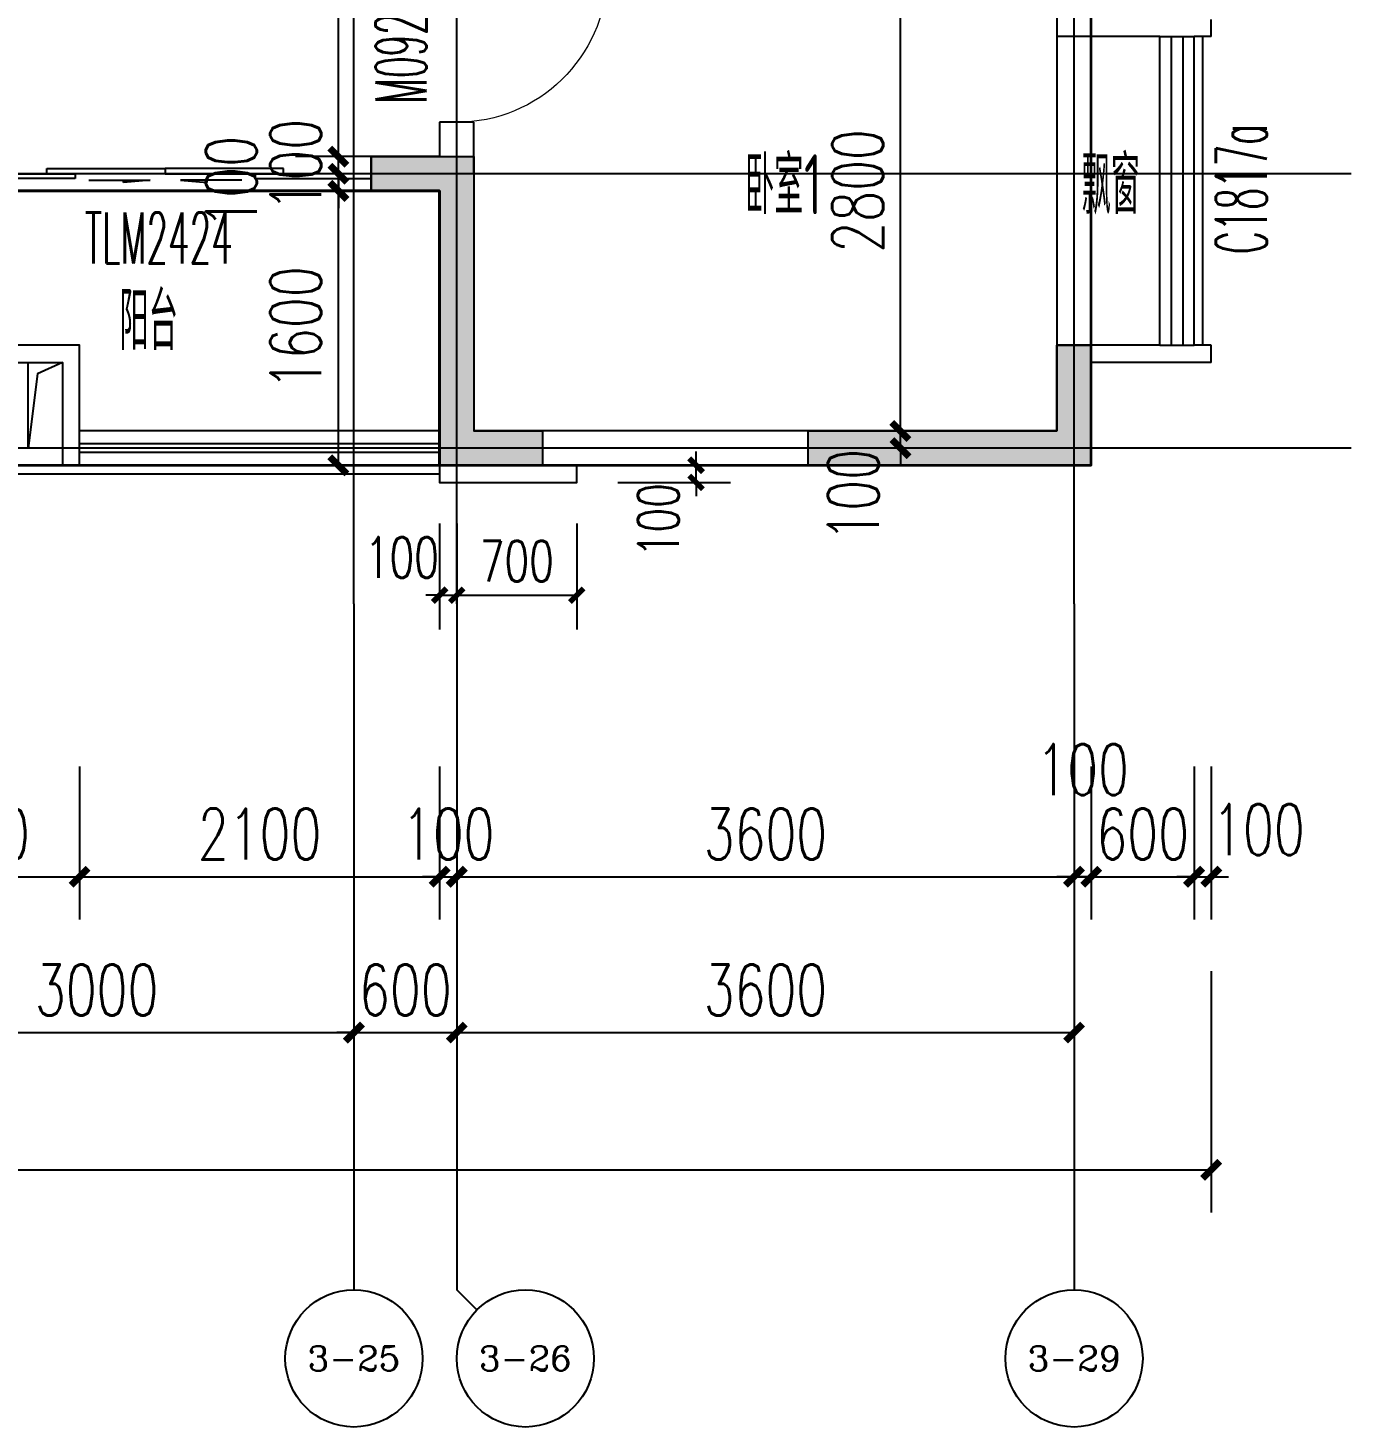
# Model space of a CAD drawing. Extents: x -59851 to 653804, y -249523 to 437614.
# Drawn here: x -2214 to 5501, y -117103 to -108944 of the extents above; entities that cross this region are included whole.
import ezdxf
from ezdxf.enums import TextEntityAlignment as Align

# ---------------------------------------------------------------- set-up
doc = ezdxf.new("R2010")
doc.units = 0
doc.header["$LTSCALE"] = 1000
doc.header["$MEASUREMENT"] = 0
for name, color, linetype, lineweight in [('33计一半面积外廓线', 53, 'Continuous', 35), ('33计全面积外廓线', 21, 'Continuous', 35), ('A-第四道尺寸线(线脚尺寸)', 105, 'Continuous', 5)]:
    doc.layers.add(name, color=color, linetype=linetype, lineweight=lineweight)
for name, color, linetype in [('A-外装饰线脚', 7, 'Continuous'), ('A-洞口', 105, 'Continuous'), ('A-看线', 105, 'Continuous'), ('A-第三道尺寸线', 105, 'Continuous'), ('A-线脚看线', 9, 'Continuous'), ('AE-FLOR', 151, 'Continuous'), ('AXIS', 3, 'Continuous'), ('AXIS_TEXT', 7, 'Continuous'), ('DOTE', 16, 'Continuous'), ('PUB_HATCH', 8, 'Continuous'), ('PUB_TEXT', 7, 'Continuous'), ('WALL', 2, 'Continuous'), ('WINDOW', 4, 'Continuous'), ('WINDOW_TEXT', 7, 'Continuous'), ('剪力墙', 6, 'Continuous'), ('栏杆', 142, 'Continuous')]:
    doc.layers.add(name, color=color, linetype=linetype)
doc.styles.add('_TCH_AXIS', font='COMPLEX', dxfattribs={"bigfont": 'GBCBIG'})
doc.styles.add('_TCH_DIM_T3', font='SIMPLEX.shx', dxfattribs={"width": 0.705882, "bigfont": 'GBCBIG.shx'})
doc.styles.add('_TCH_WINDOW', font='SIMPLEX.shx', dxfattribs={"width": 0.7, "height": 3.5, "bigfont": 'GBCBIG.shx'})
doc.styles.add('COMPLEX', font='COMPLEX')
doc.styles.get("Standard").update_dxf_attribs({"font": 'gbenor.shx', "width": 0.7, "bigfont": 'gbcbig.shx'})
doc.dimstyles.new('_TCH_ARCH&&100', dxfattribs={"dimtxt": 297.5, "dimasz": 100, "dimexe": 250, "dimexo": 300, "dimgap": 100, "dimtad": 1, "dimdec": 0, "dimzin": 0, "dimdsep": 46, "dimtxsty": '_TCH_DIM_T3', "dimblk": 'ARCHTICK', "dimcen": 0.09, "dimclrt": 7, "dimazin": 2, "dimtfac": 1, "dimtdec": 0, "dimtix": 1, "dimtmove": 2, "dimatfit": 3, "dimfxl": 0, "dimtolj": 1, "dimtzin": 0, "dimarcsym": 0})
doc.dimstyles.new('_TCH_ARCH&&80', dxfattribs={"dimtxt": 238, "dimasz": 80, "dimexe": 200, "dimexo": 240, "dimgap": 80, "dimtad": 1, "dimdec": 0, "dimzin": 0, "dimdsep": 46, "dimtxsty": '_TCH_DIM_T3', "dimblk": 'ARCHTICK', "dimcen": 0.09, "dimclrt": 7, "dimazin": 2, "dimtfac": 1, "dimtdec": 0, "dimtix": 1, "dimtmove": 2, "dimatfit": 3, "dimfxl": 0, "dimtolj": 1, "dimtzin": 0, "dimarcsym": 0})

# ---------------------------------------------------------------- blocks, each defined once
blk = doc.blocks.new('18fjlq0329')
at = {"layer": 'PUB_HATCH'}
for points in [[(786.3, -31144.5), (386.3, -31144.5), (186.3, -31144.5), (186.3, -29544.5), (-213.7, -29544.5), (-213.7, -29344.5), (386.3, -29344.5), (386.3, -30944.5), (786.3, -30944.5)], [(3986.3, -30444.5), (3986.3, -31144.5), (2336.3, -31144.5), (2336.3, -30944.5), (3786.3, -30944.5), (3786.3, -30444.5)]]:
    blk.add_hatch(color=256, dxfattribs=at).paths.add_polyline_path(points)
at = {"layer": '剪力墙'}
for points in [[(786.3, -31144.5), (386.3, -31144.5), (186.3, -31144.5), (186.3, -29544.5), (-213.7, -29544.5), (-213.7, -29344.5), (386.3, -29344.5), (386.3, -30944.5), (786.3, -30944.5)], [(3986.3, -30444.5), (3986.3, -31144.5), (2336.3, -31144.5), (2336.3, -30944.5), (3786.3, -30944.5), (3786.3, -30444.5)]]:
    blk.add_lwpolyline(points, close=True, dxfattribs=at)
blk = doc.blocks.new('zhouxianssceng0329')
at = {"layer": 'DOTE'}
for p, q in [((3886.3, 132089.9), (3886.3, 156469.4)), ((-313.7, 132089.9), (-313.7, 144298.2)), ((286.3, 132089.9), (286.3, 140298.2)), ((5501.3, 134598.2), (-44988.6, 134598.2)), ((5501.3, 132998.2), (-44988.6, 132998.2))]:
    blk.add_line(p, q, dxfattribs=at)
blk = doc.blocks.new('$DorLib2D$00000138')
at = {"color": 0, "linetype": 'Continuous'}
for p, q in [((-0.2875, 0), (-0.2875, 0.1538)), ((-0.2875, 0.1538), (0, 0.1538)), ((0, 0.1538), (0, 0)), ((0.2875, 0.1538), (0, 0.1538)), ((0.2875, 0), (0.2875, 0.1538)), ((-0.5, -0.1399), (-0.5, 0)), ((-0.5, 0), (-0.2188, 0)), ((0, 0), (-0.2875, 0)), ((-0.2188, 0), (-0.2188, -0.1399)), ((0, 0), (0.2875, 0)), ((0.2188, 0), (0.2188, -0.1399)), ((0.5, 0), (0.2188, 0)), ((0.5, 0), (0.5, -0.1946)), ((0.5, -0.1399), (0.5, 0)), ((-0.2188, -0.1399), (-0.5, -0.1399)), ((0.2188, -0.1399), (0.5, -0.1399)), ((-0.1857, -0.186), (-0.037, -0.186)), ((-0.037, -0.186), (-0.1019, -0.2583)), ((-0.1019, -0.2583), (-0.1019, -0.186)), ((0.1857, -0.186), (0.037, -0.186)), ((0.037, -0.186), (0.1019, -0.2583)), ((0.1019, -0.2583), (0.1019, -0.186))]:
    blk.add_line(p, q, dxfattribs=at)
blk = doc.blocks.new('$TCHSYS$WIN2D')
for p, q in [((-0.5, 0.5), (0.5, 0.5)), ((-0.5, 0.5), (-0.5, -0.5)), ((0.5, 0.5), (0.5, -0.5)), ((0.5, 0.1667), (-0.5, 0.1667)), ((0.5, -0.1667), (-0.5, -0.1667)), ((-0.5, -0.5), (0.5, -0.5))]:
    blk.add_line(p, q)
blk = doc.blocks.new('$DorLib2D$00000001')
for p, q in [((0.45, 0.975), (0.5, 0.975)), ((0.45, 0), (0.45, 0.975)), ((0.5, 0), (0.5, 0.975)), ((0.5, 0), (0.45, 0))]:
    blk.add_line(p, q)
at = {"lineweight": 13}
blk.add_arc((0.475, 0), 0.975, 91.46928, 180, dxfattribs=at)
blk = doc.blocks.new('_ArchTick')
at = {"color": 0, "linetype": 'ByBlock', "const_width": 0.4}
blk.add_lwpolyline([(-0.5, -0.5), (0.5, 0.5)], dxfattribs=at)
blk = doc.blocks.new('*D780')
at = {"layer": 'A-第三道尺寸线', "color": 0, "lineweight": -2, "transparency": 16777216}
for p, q in [((90662, 165334.8), (90121.7, 165334.8)), ((90371.7, 160734.8), (90371.7, 165334.8)), ((90662, 160734.8), (90121.7, 160734.8))]:
    blk.add_line(p, q, dxfattribs=at)
at = {"layer": 'Defpoints', "color": 0, "transparency": 16777216}
for p in [(90371.7, 165334.8), (90962, 165334.8), (90962, 160734.8)]:
    blk.add_point(p, dxfattribs=at)
at = {"layer": 'A-第三道尺寸线', "color": 0, "lineweight": -2, "transparency": 16777216, "xscale": 100, "yscale": 100, "zscale": 100}
for p, rotation in [((90371.7, 165334.8), 90), ((90371.7, 160734.8), 270)]:
    blk.add_blockref('_ArchTick', p, dxfattribs=dict(at, rotation=rotation))
at = {"layer": 'A-第三道尺寸线', "color": 7, "transparency": 16777216, "insert": (90123, 163034.8), "char_height": 297.5, "attachment_point": 5, "rotation": 90, "style": '_TCH_DIM_T3'}
blk.add_mtext('\\A1;4600', dxfattribs=at)
blk = doc.blocks.new('*D781')
at = {"layer": 'A-第三道尺寸线', "color": 0, "lineweight": -2, "transparency": 16777216}
for p, q in [((90371.7, 160734.8), (90371.7, 160834.8)), ((90662, 160734.8), (90121.7, 160734.8)), ((90371.7, 160634.8), (90371.7, 160734.8)), ((90662, 160634.8), (90121.7, 160634.8)), ((90371.7, 160634.8), (90371.7, 160534.8))]:
    blk.add_line(p, q, dxfattribs=at)
at = {"layer": 'Defpoints', "color": 0, "transparency": 16777216}
for p in [(90371.7, 160734.8), (90962, 160734.8), (90962, 160634.8)]:
    blk.add_point(p, dxfattribs=at)
at = {"layer": 'A-第三道尺寸线', "color": 0, "lineweight": -2, "transparency": 16777216, "xscale": 100, "yscale": 100, "zscale": 100}
for p, rotation in [((90371.7, 160734.8), 270), ((90371.7, 160634.8), 90)]:
    blk.add_blockref('_ArchTick', p, dxfattribs=dict(at, rotation=rotation))
at = {"layer": 'A-第三道尺寸线', "color": 7, "transparency": 16777216, "insert": (90123, 160684.8), "char_height": 297.5, "attachment_point": 5, "rotation": 90, "style": '_TCH_DIM_T3'}
blk.add_mtext('\\A1;100', dxfattribs=at)
blk = doc.blocks.new('*D782')
at = {"layer": 'A-第三道尺寸线', "color": 0, "lineweight": -2, "transparency": 16777216}
for p, q in [((90371.7, 160634.8), (90371.7, 160734.8)), ((90662, 160634.8), (90121.7, 160634.8)), ((90371.7, 160534.8), (90371.7, 160634.8)), ((90662, 160534.8), (90121.7, 160534.8)), ((90371.7, 160534.8), (90371.7, 160434.8))]:
    blk.add_line(p, q, dxfattribs=at)
at = {"layer": 'Defpoints', "color": 0, "transparency": 16777216}
for p in [(90371.7, 160634.8), (90962, 160634.8), (90962, 160534.8)]:
    blk.add_point(p, dxfattribs=at)
at = {"layer": 'A-第三道尺寸线', "color": 0, "lineweight": -2, "transparency": 16777216, "xscale": 100, "yscale": 100, "zscale": 100}
for p, rotation in [((90371.7, 160634.8), 270), ((90371.7, 160534.8), 90)]:
    blk.add_blockref('_ArchTick', p, dxfattribs=dict(at, rotation=rotation))
at = {"layer": 'A-第三道尺寸线', "color": 7, "transparency": 16777216, "insert": (89746.7, 160584.8), "char_height": 297.5, "attachment_point": 5, "rotation": 90, "style": '_TCH_DIM_T3'}
blk.add_mtext('\\A1;100', dxfattribs=at)
blk = doc.blocks.new('*D783')
at = {"layer": 'A-第三道尺寸线', "color": 0, "lineweight": -2, "transparency": 16777216}
for p, q in [((90662, 160534.8), (90121.7, 160534.8)), ((90371.7, 158934.8), (90371.7, 160534.8)), ((90662, 158934.8), (90121.7, 158934.8))]:
    blk.add_line(p, q, dxfattribs=at)
at = {"layer": 'Defpoints', "color": 0, "transparency": 16777216}
for p in [(90371.7, 160534.8), (90962, 160534.8), (90962, 158934.8)]:
    blk.add_point(p, dxfattribs=at)
at = {"layer": 'A-第三道尺寸线', "color": 0, "lineweight": -2, "transparency": 16777216, "xscale": 100, "yscale": 100, "zscale": 100}
for p, rotation in [((90371.7, 160534.8), 90), ((90371.7, 158934.8), 270)]:
    blk.add_blockref('_ArchTick', p, dxfattribs=dict(at, rotation=rotation))
at = {"layer": 'A-第三道尺寸线', "color": 7, "transparency": 16777216, "insert": (90123, 159734.8), "char_height": 297.5, "attachment_point": 5, "rotation": 90, "style": '_TCH_DIM_T3'}
blk.add_mtext('\\A1;1600', dxfattribs=at)
blk = doc.blocks.new('*D793')
at = {"layer": 'A-第三道尺寸线', "color": 0, "lineweight": -2, "transparency": 16777216}
for p, q in [((93649.2, 159134.8), (93649.2, 159234.8)), ((93973, 159134.8), (93399.2, 159134.8)), ((93649.2, 159034.8), (93649.2, 159134.8)), ((93973, 159034.8), (93399.2, 159034.8)), ((93649.2, 159034.8), (93649.2, 158934.8))]:
    blk.add_line(p, q, dxfattribs=at)
at = {"layer": 'Defpoints', "color": 0, "transparency": 16777216}
for p in [(93649.2, 159134.8), (94273, 159134.8), (94273, 159034.8)]:
    blk.add_point(p, dxfattribs=at)
at = {"layer": 'A-第三道尺寸线', "color": 0, "lineweight": -2, "transparency": 16777216, "xscale": 100, "yscale": 100, "zscale": 100}
for p, rotation in [((93649.2, 159134.8), 270), ((93649.2, 159034.8), 90)]:
    blk.add_blockref('_ArchTick', p, dxfattribs=dict(at, rotation=rotation))
at = {"layer": 'A-第三道尺寸线', "color": 7, "transparency": 16777216, "insert": (93374.2, 158759.8), "char_height": 297.5, "attachment_point": 5, "rotation": 90, "style": '_TCH_DIM_T3'}
blk.add_mtext('\\A1;100', dxfattribs=at)
blk = doc.blocks.new('*D794')
at = {"layer": 'A-第三道尺寸线', "color": 0, "lineweight": -2, "transparency": 16777216}
for p, q in [((93973, 161934.8), (93399.2, 161934.8)), ((93649.2, 159134.8), (93649.2, 161934.8)), ((93973, 159134.8), (93399.2, 159134.8))]:
    blk.add_line(p, q, dxfattribs=at)
at = {"layer": 'Defpoints', "color": 0, "transparency": 16777216}
for p in [(93649.2, 161934.8), (94273, 161934.8), (94273, 159134.8)]:
    blk.add_point(p, dxfattribs=at)
at = {"layer": 'A-第三道尺寸线', "color": 0, "lineweight": -2, "transparency": 16777216, "xscale": 100, "yscale": 100, "zscale": 100}
for p, rotation in [((93649.2, 161934.8), 90), ((93649.2, 159134.8), 270)]:
    blk.add_blockref('_ArchTick', p, dxfattribs=dict(at, rotation=rotation))
at = {"layer": 'A-第三道尺寸线', "color": 7, "transparency": 16777216, "insert": (93400.5, 160534.8), "char_height": 297.5, "attachment_point": 5, "rotation": 90, "style": '_TCH_DIM_T3'}
blk.add_mtext('\\A1;2800', dxfattribs=at)
blk = doc.blocks.new('188xj0329')
at = {"layer": 'A-外装饰线脚'}
blk.add_lwpolyline([(186.3, -35766.7), (186.3, -35866.7), (986.3, -35866.7), (986.3, -35766.7)], dxfattribs=at)
at = {"layer": 'A-线脚看线'}
for points in [[(4636.3, -35066.7), (4636.3, -33266.7)], [(-3063.7, -35816.7), (186.3, -35816.7)]]:
    blk.add_lwpolyline(points, dxfattribs=at)
blk = doc.blocks.new('600200')
at = {"layer": 'A-洞口'}
blk.add_lwpolyline([(-2177.9, 134493.3), (-1977.9, 134493.3), (-1977.9, 133993.3), (-2177.9, 133993.3)], close=True, dxfattribs=at)
blk.add_lwpolyline([(-1977.9, 134493.3), (-2123.4, 134426.8), (-2177.9, 133993.3)], dxfattribs=at)
blk = doc.blocks.new('qudiao3ge')
blk.add_blockref('600200', (64533.5, -197645.6))
blk = doc.blocks.new('*D571')
at = {"layer": 'A-第四道尺寸线(线脚尺寸)', "color": 0, "lineweight": -2, "transparency": 16777216}
for p, q in [((186.3, -105041.8), (186.3, -105659.5)), ((286.3, -105041.8), (286.3, -105659.5)), ((186.3, -105459.5), (106.3, -105459.5)), ((186.3, -105459.5), (286.3, -105459.5)), ((286.3, -105459.5), (366.3, -105459.5))]:
    blk.add_line(p, q, dxfattribs=at)
at = {"layer": 'Defpoints', "color": 0, "transparency": 16777216}
for p in [(186.3, -104801.8), (286.3, -104801.8), (286.3, -105459.5)]:
    blk.add_point(p, dxfattribs=at)
at = {"layer": 'A-第四道尺寸线(线脚尺寸)', "color": 0, "lineweight": -2, "transparency": 16777216, "xscale": 80, "yscale": 80, "zscale": 80}
blk.add_blockref('_ArchTick', (186.3, -105459.5), dxfattribs=at)
at = {"layer": 'A-第四道尺寸线(线脚尺寸)', "color": 0, "lineweight": -2, "transparency": 16777216, "xscale": 80, "yscale": 80, "zscale": 80, "rotation": 180}
blk.add_blockref('_ArchTick', (286.3, -105459.5), dxfattribs=at)
at = {"layer": 'A-第四道尺寸线(线脚尺寸)', "color": 7, "transparency": 16777216, "insert": (-33.7, -105239.5), "char_height": 238, "attachment_point": 5, "style": '_TCH_DIM_T3'}
blk.add_mtext('\\A1;100', dxfattribs=at)
blk = doc.blocks.new('*D572')
at = {"layer": 'A-第四道尺寸线(线脚尺寸)', "color": 0, "lineweight": -2, "transparency": 16777216}
for p, q in [((286.3, -105041.8), (286.3, -105659.5)), ((986.3, -105041.8), (986.3, -105659.5)), ((286.3, -105459.5), (986.3, -105459.5))]:
    blk.add_line(p, q, dxfattribs=at)
at = {"layer": 'Defpoints', "color": 0, "transparency": 16777216}
for p in [(286.3, -104801.8), (986.3, -104801.8), (986.3, -105459.5)]:
    blk.add_point(p, dxfattribs=at)
at = {"layer": 'A-第四道尺寸线(线脚尺寸)', "color": 0, "lineweight": -2, "transparency": 16777216, "xscale": 80, "yscale": 80, "zscale": 80, "rotation": 180}
blk.add_blockref('_ArchTick', (286.3, -105459.5), dxfattribs=at)
at = {"layer": 'A-第四道尺寸线(线脚尺寸)', "color": 0, "lineweight": -2, "transparency": 16777216, "xscale": 80, "yscale": 80, "zscale": 80}
blk.add_blockref('_ArchTick', (986.3, -105459.5), dxfattribs=at)
at = {"layer": 'A-第四道尺寸线(线脚尺寸)', "color": 7, "transparency": 16777216, "insert": (636.3, -105260.5), "char_height": 238, "attachment_point": 5, "style": '_TCH_DIM_T3'}
blk.add_mtext('\\A1;700', dxfattribs=at)
blk = doc.blocks.new('*D573')
at = {"layer": 'A-第四道尺寸线(线脚尺寸)', "color": 0, "lineweight": -2, "transparency": 16777216}
for p, q in [((1681.8, -104701.8), (1681.8, -104621.8)), ((1226.3, -104701.8), (1881.8, -104701.8)), ((1681.8, -104801.8), (1681.8, -104701.8)), ((1226.3, -104801.8), (1881.8, -104801.8)), ((1681.8, -104801.8), (1681.8, -104881.8))]:
    blk.add_line(p, q, dxfattribs=at)
at = {"layer": 'Defpoints', "color": 0, "transparency": 16777216}
for p in [(986.3, -104701.8), (1681.8, -104701.8), (986.3, -104801.8)]:
    blk.add_point(p, dxfattribs=at)
at = {"layer": 'A-第四道尺寸线(线脚尺寸)', "color": 0, "lineweight": -2, "transparency": 16777216, "xscale": 80, "yscale": 80, "zscale": 80}
for p, rotation in [((1681.8, -104701.8), 270), ((1681.8, -104801.8), 90)]:
    blk.add_blockref('_ArchTick', p, dxfattribs=dict(at, rotation=rotation))
at = {"layer": 'A-第四道尺寸线(线脚尺寸)', "color": 7, "transparency": 16777216, "insert": (1461.8, -105021.8), "char_height": 238, "attachment_point": 5, "rotation": 90, "style": '_TCH_DIM_T3'}
blk.add_mtext('\\A1;100', dxfattribs=at)
blk = doc.blocks.new('*D1767')
at = {"layer": 'A-第三道尺寸线', "color": 0, "lineweight": -2, "transparency": 16777216}
for p, q in [((4586.3, -113250), (4586.3, -114143.6)), ((4686.3, -113250), (4686.3, -114143.6)), ((4586.3, -113893.6), (4486.3, -113893.6)), ((4586.3, -113893.6), (4686.3, -113893.6)), ((4686.3, -113893.6), (4786.3, -113893.6))]:
    blk.add_line(p, q, dxfattribs=at)
at = {"layer": 'Defpoints', "color": 0, "transparency": 16777216}
for p in [(4586.3, -112950), (4686.3, -112950), (4686.3, -113893.6)]:
    blk.add_point(p, dxfattribs=at)
at = {"layer": 'A-第三道尺寸线', "color": 0, "lineweight": -2, "transparency": 16777216, "xscale": 100, "yscale": 100, "zscale": 100}
blk.add_blockref('_ArchTick', (4586.3, -113893.6), dxfattribs=at)
at = {"layer": 'A-第三道尺寸线', "color": 0, "lineweight": -2, "transparency": 16777216, "xscale": 100, "yscale": 100, "zscale": 100, "rotation": 180}
blk.add_blockref('_ArchTick', (4686.3, -113893.6), dxfattribs=at)
at = {"layer": 'A-第三道尺寸线', "color": 7, "transparency": 16777216, "insert": (4961.3, -113618.6), "char_height": 297.5, "attachment_point": 5, "style": '_TCH_DIM_T3'}
blk.add_mtext('\\A1;100', dxfattribs=at)
blk = doc.blocks.new('*D1768')
at = {"layer": 'A-第三道尺寸线', "color": 0, "lineweight": -2, "transparency": 16777216}
for p, q in [((3986.3, -113250), (3986.3, -114143.6)), ((4586.3, -113250), (4586.3, -114143.6)), ((3986.3, -113893.6), (3886.3, -113893.6)), ((3986.3, -113893.6), (4586.3, -113893.6)), ((4586.3, -113893.6), (4686.3, -113893.6))]:
    blk.add_line(p, q, dxfattribs=at)
at = {"layer": 'Defpoints', "color": 0, "transparency": 16777216}
for p in [(3986.3, -112950), (4586.3, -112950), (4586.3, -113893.6)]:
    blk.add_point(p, dxfattribs=at)
at = {"layer": 'A-第三道尺寸线', "color": 0, "lineweight": -2, "transparency": 16777216, "xscale": 100, "yscale": 100, "zscale": 100}
blk.add_blockref('_ArchTick', (3986.3, -113893.6), dxfattribs=at)
at = {"layer": 'A-第三道尺寸线', "color": 0, "lineweight": -2, "transparency": 16777216, "xscale": 100, "yscale": 100, "zscale": 100, "rotation": 180}
blk.add_blockref('_ArchTick', (4586.3, -113893.6), dxfattribs=at)
at = {"layer": 'A-第三道尺寸线', "color": 7, "transparency": 16777216, "insert": (4286.3, -113644.9), "char_height": 297.5, "attachment_point": 5, "style": '_TCH_DIM_T3'}
blk.add_mtext('\\A1;600', dxfattribs=at)
blk = doc.blocks.new('*D1769')
at = {"layer": 'A-第三道尺寸线', "color": 0, "lineweight": -2, "transparency": 16777216}
for p, q in [((3886.3, -113250), (3886.3, -114143.6)), ((3986.3, -113250), (3986.3, -114143.6)), ((3886.3, -113893.6), (3786.3, -113893.6)), ((3886.3, -113893.6), (3986.3, -113893.6)), ((3986.3, -113893.6), (4086.3, -113893.6))]:
    blk.add_line(p, q, dxfattribs=at)
at = {"layer": 'Defpoints', "color": 0, "transparency": 16777216}
for p in [(3886.3, -112950), (3986.3, -112950), (3986.3, -113893.6)]:
    blk.add_point(p, dxfattribs=at)
at = {"layer": 'A-第三道尺寸线', "color": 0, "lineweight": -2, "transparency": 16777216, "xscale": 100, "yscale": 100, "zscale": 100}
blk.add_blockref('_ArchTick', (3886.3, -113893.6), dxfattribs=at)
at = {"layer": 'A-第三道尺寸线', "color": 0, "lineweight": -2, "transparency": 16777216, "xscale": 100, "yscale": 100, "zscale": 100, "rotation": 180}
blk.add_blockref('_ArchTick', (3986.3, -113893.6), dxfattribs=at)
at = {"layer": 'A-第三道尺寸线', "color": 7, "transparency": 16777216, "insert": (3936.3, -113268.6), "char_height": 297.5, "attachment_point": 5, "style": '_TCH_DIM_T3'}
blk.add_mtext('\\A1;100', dxfattribs=at)
blk = doc.blocks.new('*D1770')
at = {"layer": 'A-第三道尺寸线', "color": 0, "lineweight": -2, "transparency": 16777216}
for p, q in [((286.3, -113250), (286.3, -114143.6)), ((3886.3, -113250), (3886.3, -114143.6)), ((286.3, -113893.6), (3886.3, -113893.6))]:
    blk.add_line(p, q, dxfattribs=at)
at = {"layer": 'Defpoints', "color": 0, "transparency": 16777216}
for p in [(286.3, -112950), (3886.3, -112950), (3886.3, -113893.6)]:
    blk.add_point(p, dxfattribs=at)
at = {"layer": 'A-第三道尺寸线', "color": 0, "lineweight": -2, "transparency": 16777216, "xscale": 100, "yscale": 100, "zscale": 100, "rotation": 180}
blk.add_blockref('_ArchTick', (286.3, -113893.6), dxfattribs=at)
at = {"layer": 'A-第三道尺寸线', "color": 0, "lineweight": -2, "transparency": 16777216, "xscale": 100, "yscale": 100, "zscale": 100}
blk.add_blockref('_ArchTick', (3886.3, -113893.6), dxfattribs=at)
at = {"layer": 'A-第三道尺寸线', "color": 7, "transparency": 16777216, "insert": (2086.3, -113644.9), "char_height": 297.5, "attachment_point": 5, "style": '_TCH_DIM_T3'}
blk.add_mtext('\\A1;3600', dxfattribs=at)
blk = doc.blocks.new('*D1771')
at = {"layer": 'A-第三道尺寸线', "color": 0, "lineweight": -2, "transparency": 16777216}
for p, q in [((186.3, -113250), (186.3, -114143.6)), ((286.3, -113250), (286.3, -114143.6)), ((186.3, -113893.6), (86.3, -113893.6)), ((186.3, -113893.6), (286.3, -113893.6)), ((286.3, -113893.6), (386.3, -113893.6))]:
    blk.add_line(p, q, dxfattribs=at)
at = {"layer": 'Defpoints', "color": 0, "transparency": 16777216}
for p in [(186.3, -112950), (286.3, -112950), (286.3, -113893.6)]:
    blk.add_point(p, dxfattribs=at)
at = {"layer": 'A-第三道尺寸线', "color": 0, "lineweight": -2, "transparency": 16777216, "xscale": 100, "yscale": 100, "zscale": 100}
blk.add_blockref('_ArchTick', (186.3, -113893.6), dxfattribs=at)
at = {"layer": 'A-第三道尺寸线', "color": 0, "lineweight": -2, "transparency": 16777216, "xscale": 100, "yscale": 100, "zscale": 100, "rotation": 180}
blk.add_blockref('_ArchTick', (286.3, -113893.6), dxfattribs=at)
at = {"layer": 'A-第三道尺寸线', "color": 7, "transparency": 16777216, "insert": (236.3, -113644.9), "char_height": 297.5, "attachment_point": 5, "style": '_TCH_DIM_T3'}
blk.add_mtext('\\A1;100', dxfattribs=at)
blk = doc.blocks.new('*D1772')
at = {"layer": 'A-第三道尺寸线', "color": 0, "lineweight": -2, "transparency": 16777216}
for p, q in [((-1913.7, -113250), (-1913.7, -114143.6)), ((186.3, -113250), (186.3, -114143.6)), ((-1913.7, -113893.6), (186.3, -113893.6))]:
    blk.add_line(p, q, dxfattribs=at)
at = {"layer": 'Defpoints', "color": 0, "transparency": 16777216}
for p in [(-1913.7, -112950), (186.3, -112950), (186.3, -113893.6)]:
    blk.add_point(p, dxfattribs=at)
at = {"layer": 'A-第三道尺寸线', "color": 0, "lineweight": -2, "transparency": 16777216, "xscale": 100, "yscale": 100, "zscale": 100, "rotation": 180}
blk.add_blockref('_ArchTick', (-1913.7, -113893.6), dxfattribs=at)
at = {"layer": 'A-第三道尺寸线', "color": 0, "lineweight": -2, "transparency": 16777216, "xscale": 100, "yscale": 100, "zscale": 100}
blk.add_blockref('_ArchTick', (186.3, -113893.6), dxfattribs=at)
at = {"layer": 'A-第三道尺寸线', "color": 7, "transparency": 16777216, "insert": (-863.7, -113644.9), "char_height": 297.5, "attachment_point": 5, "style": '_TCH_DIM_T3'}
blk.add_mtext('\\A1;2100', dxfattribs=at)
blk = doc.blocks.new('*D1773')
at = {"layer": 'A-第三道尺寸线', "color": 0, "lineweight": -2, "transparency": 16777216}
for p, q in [((-3213.7, -113250), (-3213.7, -114143.6)), ((-1913.7, -113250), (-1913.7, -114143.6)), ((-3213.7, -113893.6), (-1913.7, -113893.6))]:
    blk.add_line(p, q, dxfattribs=at)
at = {"layer": 'Defpoints', "color": 0, "transparency": 16777216}
for p in [(-3213.7, -112950), (-1913.7, -112950), (-1913.7, -113893.6)]:
    blk.add_point(p, dxfattribs=at)
at = {"layer": 'A-第三道尺寸线', "color": 0, "lineweight": -2, "transparency": 16777216, "xscale": 100, "yscale": 100, "zscale": 100, "rotation": 180}
blk.add_blockref('_ArchTick', (-3213.7, -113893.6), dxfattribs=at)
at = {"layer": 'A-第三道尺寸线', "color": 0, "lineweight": -2, "transparency": 16777216, "xscale": 100, "yscale": 100, "zscale": 100}
blk.add_blockref('_ArchTick', (-1913.7, -113893.6), dxfattribs=at)
at = {"layer": 'A-第三道尺寸线', "color": 7, "transparency": 16777216, "insert": (-2563.7, -113644.9), "char_height": 297.5, "attachment_point": 5, "style": '_TCH_DIM_T3'}
blk.add_mtext('\\A1;1300', dxfattribs=at)
blk = doc.blocks.new('*D3178')
at = {"layer": 'AXIS', "color": 0, "lineweight": -2, "transparency": 16777216}
for p, q in [((-3313.7, -112602.6), (-3313.7, -115052.6)), ((-313.7, -112602.6), (-313.7, -115052.6)), ((-3313.7, -114802.6), (-313.7, -114802.6))]:
    blk.add_line(p, q, dxfattribs=at)
at = {"layer": 'Defpoints', "color": 0, "transparency": 16777216}
for p in [(-3313.7, -112302.6), (-313.7, -112302.6), (-313.7, -114802.6)]:
    blk.add_point(p, dxfattribs=at)
at = {"layer": 'AXIS', "color": 0, "lineweight": -2, "transparency": 16777216, "xscale": 100, "yscale": 100, "zscale": 100, "rotation": 180}
blk.add_blockref('_ArchTick', (-3313.7, -114802.6), dxfattribs=at)
at = {"layer": 'AXIS', "color": 0, "lineweight": -2, "transparency": 16777216, "xscale": 100, "yscale": 100, "zscale": 100}
blk.add_blockref('_ArchTick', (-313.7, -114802.6), dxfattribs=at)
at = {"layer": 'AXIS', "color": 7, "transparency": 16777216, "insert": (-1813.7, -114553.9), "char_height": 297.5, "attachment_point": 5, "style": '_TCH_DIM_T3'}
blk.add_mtext('\\A1;3000', dxfattribs=at)
blk = doc.blocks.new('*D3179')
at = {"layer": 'AXIS', "color": 0, "lineweight": -2, "transparency": 16777216}
for p, q in [((-313.7, -112602.6), (-313.7, -115052.6)), ((286.3, -112602.6), (286.3, -115052.6)), ((-313.7, -114802.6), (-413.7, -114802.6)), ((-313.7, -114802.6), (286.3, -114802.6)), ((286.3, -114802.6), (386.3, -114802.6))]:
    blk.add_line(p, q, dxfattribs=at)
at = {"layer": 'Defpoints', "color": 0, "transparency": 16777216}
for p in [(-313.7, -112302.6), (286.3, -112302.6), (286.3, -114802.6)]:
    blk.add_point(p, dxfattribs=at)
at = {"layer": 'AXIS', "color": 0, "lineweight": -2, "transparency": 16777216, "xscale": 100, "yscale": 100, "zscale": 100}
blk.add_blockref('_ArchTick', (-313.7, -114802.6), dxfattribs=at)
at = {"layer": 'AXIS', "color": 0, "lineweight": -2, "transparency": 16777216, "xscale": 100, "yscale": 100, "zscale": 100, "rotation": 180}
blk.add_blockref('_ArchTick', (286.3, -114802.6), dxfattribs=at)
at = {"layer": 'AXIS', "color": 7, "transparency": 16777216, "insert": (-13.7, -114553.9), "char_height": 297.5, "attachment_point": 5, "style": '_TCH_DIM_T3'}
blk.add_mtext('\\A1;600', dxfattribs=at)
blk = doc.blocks.new('*D3180')
at = {"layer": 'AXIS', "color": 0, "lineweight": -2, "transparency": 16777216}
for p, q in [((286.3, -112602.6), (286.3, -115052.6)), ((3886.3, -112602.6), (3886.3, -115052.6)), ((286.3, -114802.6), (3886.3, -114802.6))]:
    blk.add_line(p, q, dxfattribs=at)
at = {"layer": 'Defpoints', "color": 0, "transparency": 16777216}
for p in [(286.3, -112302.6), (3886.3, -112302.6), (3886.3, -114802.6)]:
    blk.add_point(p, dxfattribs=at)
at = {"layer": 'AXIS', "color": 0, "lineweight": -2, "transparency": 16777216, "xscale": 100, "yscale": 100, "zscale": 100, "rotation": 180}
blk.add_blockref('_ArchTick', (286.3, -114802.6), dxfattribs=at)
at = {"layer": 'AXIS', "color": 0, "lineweight": -2, "transparency": 16777216, "xscale": 100, "yscale": 100, "zscale": 100}
blk.add_blockref('_ArchTick', (3886.3, -114802.6), dxfattribs=at)
at = {"layer": 'AXIS', "color": 7, "transparency": 16777216, "insert": (2086.3, -114553.9), "char_height": 297.5, "attachment_point": 5, "style": '_TCH_DIM_T3'}
blk.add_mtext('\\A1;3600', dxfattribs=at)
blk = doc.blocks.new('*D3181')
at = {"layer": 'AXIS', "color": 0, "lineweight": -2, "transparency": 16777216}
for p, q in [((-30613.7, -114443.6), (-30613.7, -115852.6)), ((4686.3, -114443.6), (4686.3, -115852.6)), ((-30613.7, -115602.6), (4686.3, -115602.6))]:
    blk.add_line(p, q, dxfattribs=at)
at = {"layer": 'Defpoints', "color": 0, "transparency": 16777216}
for p in [(-30613.7, -114143.6), (4686.3, -114143.6), (4686.3, -115602.6)]:
    blk.add_point(p, dxfattribs=at)
at = {"layer": 'AXIS', "color": 0, "lineweight": -2, "transparency": 16777216, "xscale": 100, "yscale": 100, "zscale": 100, "rotation": 180}
blk.add_blockref('_ArchTick', (-30613.7, -115602.6), dxfattribs=at)
at = {"layer": 'AXIS', "color": 0, "lineweight": -2, "transparency": 16777216, "xscale": 100, "yscale": 100, "zscale": 100}
blk.add_blockref('_ArchTick', (4686.3, -115602.6), dxfattribs=at)
at = {"layer": 'AXIS', "color": 7, "transparency": 16777216, "insert": (-12963.7, -115353.9), "char_height": 297.5, "attachment_point": 5, "style": '_TCH_DIM_T3'}
blk.add_mtext('\\A1;35300', dxfattribs=at)
blk = doc.blocks.new('_AXISO')
blk.add_circle((0, 0), 0.5)
at = {"layer": 'AXIS_TEXT', "style": 'COMPLEX', "width": 1.041667}
blk.add_attdef('A', text='', height=0.56, dxfattribs=at).set_placement((-0.25, -0.28), (0.25, -0.28), align=Align.FIT)
blk = doc.blocks.new('a5huxing0323')
at = {"layer": 'A-看线'}
blk.add_lwpolyline([(94562, 161434.8), (94562, 159634.8)], dxfattribs=at)
at = {"layer": 'AE-FLOR'}
for points in [[(90962, 159134.8), (88862, 159134.8)], [(90962, 158934.8), (88862, 158934.8)]]:
    blk.add_lwpolyline(points, dxfattribs=at)
at = {"layer": 'WALL'}
for p, q in [((94562, 161934.8), (94562, 161434.8)), ((95462, 161434.8), (95462, 161534.8)), ((95162, 161434.8), (94562, 161434.8)), ((95162, 161434.8), (95362, 161434.8)), ((95462, 161434.8), (95362, 161434.8)), ((91162, 160934.8), (90962, 160934.8)), ((90962, 160934.8), (90962, 160734.8)), ((91162, 160634.8), (91162, 160934.8)), ((90962, 160734.8), (90562, 160734.8)), ((90562, 160734.8), (90562, 160534.8)), ((91162, 160634.8), (91162, 159134.8)), ((90562, 160534.8), (90962, 160534.8)), ((90962, 160534.8), (90962, 158934.8)), ((94562, 159634.8), (94562, 159134.8)), ((95162, 159634.8), (94562, 159634.8)), ((95162, 159634.8), (95362, 159634.8)), ((95462, 159634.8), (95362, 159634.8)), ((95462, 159534.8), (95462, 159634.8)), ((94762, 159534.8), (94762, 158934.8)), ((95262, 159534.8), (94762, 159534.8)), ((95462, 159534.8), (95262, 159534.8)), ((94562, 159134.8), (91162, 159134.8)), ((94762, 158934.8), (90962, 158934.8))]:
    blk.add_line(p, q, dxfattribs=at)
at = {"layer": 'WINDOW'}
blk.add_line((90562, 160534.8), (88162, 160534.8), dxfattribs=at)
at = {"layer": '栏杆'}
for points in [[(87562, 159534.8), (88762, 159534.8), (88762, 158934.8), (88862, 158934.8), (88862, 159634.8), (87562, 159634.8)], [(88762, 159034.8), (87562, 159034.8)], [(90962, 159059.8), (88862, 159059.8)], [(90962, 159009.8), (88862, 159009.8)], [(88762, 158934.8), (87562, 158934.8)]]:
    blk.add_lwpolyline(points, dxfattribs=at)
at = {"layer": 'WINDOW'}
ref = blk.add_blockref('$DorLib2D$00000001', (91062, 161384.8), dxfattribs=dict(at, xscale=-900, yscale=900, zscale=-900, rotation=270))
ref.add_attrib('A', 'M0923', (90885.8, 161041.8), dxfattribs={"layer": 'WINDOW_TEXT', "height": 297.5, "rotation": 90, "style": '_TCH_WINDOW', "width": 0.494118})
ref = blk.add_blockref('$TCHSYS$WIN2D', (95262, 160534.8), dxfattribs=dict(at, xscale=1800, yscale=200, zscale=-1800, rotation=90))
ref.add_attrib('A', 'C1817a', (95785.8, 160167.3), dxfattribs={"layer": 'WINDOW_TEXT', "height": 297.5, "rotation": 90, "style": '_TCH_WINDOW', "width": 0.494118})
ref = blk.add_blockref('$DorLib2D$00000138', (89362, 160634.8), dxfattribs=dict(at, xscale=-2400, yscale=200, zscale=2400))
ref.add_attrib('A', 'TLM2424', (88893, 160111), dxfattribs={"layer": 'WINDOW_TEXT', "height": 297.5, "style": '_TCH_WINDOW', "width": 0.494118})
at = {"layer": 'PUB_TEXT', "width": 0.7}
for s, height, p in [('卧室', 337.59, (92743.1, 160398)), ('1', 350, (93087.1, 160398)), ('飘窗', 337.59, (94706.4, 160400.2)), ('阳台', 337.59, (89095.4, 159606.4))]:
    blk.add_text(s, height=height, dxfattribs=at).set_placement(p)
at = {"layer": 'A-第三道尺寸线'}
for p1, p2, distance, picture, middle in [((90962, 160734.8), (90962, 165334.8), 590.3, '*D780', (90123, 163034.8)), ((94273, 159134.8), (94273, 161934.8), 623.8, '*D794', (93400.5, 160534.8)), ((90962, 160634.8), (90962, 160734.8), 590.3, '*D781', (90123, 160684.8)), ((90962, 158934.8), (90962, 160534.8), 590.3, '*D783', (90123, 159734.8))]:
    dim = blk.add_aligned_dim(p1=p1, p2=p2, distance=distance, dimstyle='_TCH_ARCH&&100', dxfattribs=at)
    dim.commit()
    dim.dimension.update_dxf_attribs({"geometry": picture, "text_midpoint": middle})
for base, p1, p2, picture, middle in [((90371.7, 160634.8), (90962, 160534.8), (90962, 160634.8), '*D782', (89746.7, 160584.8)), ((93649.2, 159134.8), (94273, 159034.8), (94273, 159134.8), '*D793', (93374.2, 158759.8))]:
    dim = blk.add_linear_dim(base=base, p1=p1, p2=p2, angle=90, dimstyle='_TCH_ARCH&&100', dxfattribs=at)
    dim.commit()
    dim.dimension.update_dxf_attribs({"geometry": picture, "text_midpoint": middle, "dimtype": 129})
blk = doc.blocks.new('18fxianjiao')
at = {"layer": 'A-第四道尺寸线(线脚尺寸)'}
for base, p1, p2, angle, picture, middle in [((1681.8, -104701.8), (986.3, -104801.8), (986.3, -104701.8), 90, '*D573', (1461.8, -105021.8)), ((286.3, -105459.5), (186.3, -104801.8), (286.3, -104801.8), 0, '*D571', (-33.7, -105239.5))]:
    dim = blk.add_linear_dim(base=base, p1=p1, p2=p2, angle=angle, dimstyle='_TCH_ARCH&&80', dxfattribs=at)
    dim.commit()
    dim.dimension.update_dxf_attribs({"geometry": picture, "text_midpoint": middle, "dimtype": 129})
dim = blk.add_aligned_dim(p1=(286.3, -104801.8), p2=(986.3, -104801.8), distance=-657.8, dimstyle='_TCH_ARCH&&80', dxfattribs=at)
dim.commit()
dim.dimension.update_dxf_attribs({"geometry": '*D572', "text_midpoint": (636.3, -105260.5)})

msp = doc.modelspace()

# ---------------------------------------------------------------- linework, layer by layer
at = {"layer": '33计一半面积外廓线'}
msp.add_lwpolyline([(-6813.7, -111494.3), (186.3, -111494.3), (186.3, -109894.3), (-6813.7, -109894.3)], close=True, dxfattribs=at)
at = {"layer": '33计全面积外廓线'}
msp.add_lwpolyline([(-23813.7, -109894.3), (186.3, -109894.3), (186.3, -111494.3), (3986.3, -111494.3), (3986.3, -101094.3), (-213.7, -101094.3), (-213.7, -100194.3), (986.3, -100194.3), (986.3, -97094.3), (1586.3, -97094.3), (1586.3, -89594.3), (-8513.7, -89594.3), (-8513.7, -92394.3), (-20113.7, -92394.3)], dxfattribs=at)
at = {"layer": 'AXIS'}
for p, q in [((-313.7, -112302.6), (-313.7, -116302.6)), ((286.3, -112302.6), (286.3, -116302.6)), ((3886.3, -112302.6), (3886.3, -116302.6)), ((403.4, -116419.8), (286.3, -116302.6))]:
    msp.add_line(p, q, dxfattribs=at)

# ---------------------------------------------------------------- block references
for name, p in [('zhouxianssceng0329', (0, -244392.5)), ('18fjlq0329', (0, -80349.7))]:
    msp.add_blockref(name, p)
ref = msp.add_blockref('_AXISO', (-313.7, -116702.6), dxfattribs=dict(at, xscale=800, yscale=800, zscale=800))
ref.add_attrib('A', '3-25', dxfattribs={"layer": 'AXIS_TEXT', "height": 143.86, "style": '_TCH_AXIS'}).set_placement((-584.3, -116774.5), (-43.1, -116774.5), align=Align.FIT)
ref = msp.add_blockref('_AXISO', (686.3, -116702.6), dxfattribs=dict(at, xscale=800, yscale=800, zscale=800))
ref.add_attrib('A', '3-26', dxfattribs={"layer": 'AXIS_TEXT', "height": 143.86, "style": '_TCH_AXIS'}).set_placement((415.7, -116774.5), (956.9, -116774.5), align=Align.FIT)
ref = msp.add_blockref('_AXISO', (3886.3, -116702.6), dxfattribs=dict(at, xscale=800, yscale=800, zscale=800))
ref.add_attrib('A', '3-29', dxfattribs={"layer": 'AXIS_TEXT', "height": 143.86, "style": '_TCH_AXIS'}).set_placement((3615.7, -116774.5), (4156.9, -116774.5), align=Align.FIT)

# ---------------------------------------------------------------- dimensions: what is measured, and where the dimension line sits
at = {"layer": 'A-第三道尺寸线'}
for p1, p2, picture, middle in [((-3213.7, -112950), (-1913.7, -112950), '*D1773', (-2563.7, -113644.9)), ((-1913.7, -112950), (186.3, -112950), '*D1772', (-863.7, -113644.9)), ((186.3, -112950), (286.3, -112950), '*D1771', (236.3, -113644.9)), ((286.3, -112950), (3886.3, -112950), '*D1770', (2086.3, -113644.9)), ((3986.3, -112950), (4586.3, -112950), '*D1768', (4286.3, -113644.9))]:
    dim = msp.add_aligned_dim(p1=p1, p2=p2, distance=-943.6, dimstyle='_TCH_ARCH&&100', dxfattribs=at)
    dim.commit()
    dim.dimension.update_dxf_attribs({"geometry": picture, "text_midpoint": middle})
for base, p1, p2, picture, middle in [((3986.3, -113893.6), (3886.3, -112950), (3986.3, -112950), '*D1769', (3936.3, -113268.6)), ((4686.3, -113893.6), (4586.3, -112950), (4686.3, -112950), '*D1767', (4961.3, -113618.6))]:
    dim = msp.add_linear_dim(base=base, p1=p1, p2=p2, angle=0, dimstyle='_TCH_ARCH&&100', dxfattribs=at)
    dim.commit()
    dim.dimension.update_dxf_attribs({"geometry": picture, "text_midpoint": middle, "dimtype": 161})
at = {"layer": 'AXIS'}
for p1, p2, distance, picture, middle in [((-3313.7, -112302.6), (-313.7, -112302.6), -2500, '*D3178', (-1813.7, -114553.9)), ((-313.7, -112302.6), (286.3, -112302.6), -2500, '*D3179', (-13.7, -114553.9)), ((286.3, -112302.6), (3886.3, -112302.6), -2500, '*D3180', (2086.3, -114553.9)), ((-30613.7, -114143.6), (4686.3, -114143.6), -1459, '*D3181', (-12963.7, -115353.9))]:
    dim = msp.add_aligned_dim(p1=p1, p2=p2, distance=distance, dimstyle='_TCH_ARCH&&100', dxfattribs=at)
    dim.commit()
    dim.dimension.update_dxf_attribs({"geometry": picture, "text_midpoint": middle})

# ---------------------------------------------------------------- next in the draw order: block references
msp.add_blockref('a5huxing0323', (-90775.7, -270429.1))

# ---------------------------------------------------------------- next in the draw order: block references
for name, p in [('188xj0329', (0, -75727.5)), ('18fxianjiao', (0, -6792.5)), ('qudiao3ge', (-64569.3, -47741.9))]:
    msp.add_blockref(name, p)

doc.saveas('drawing.dxf')
